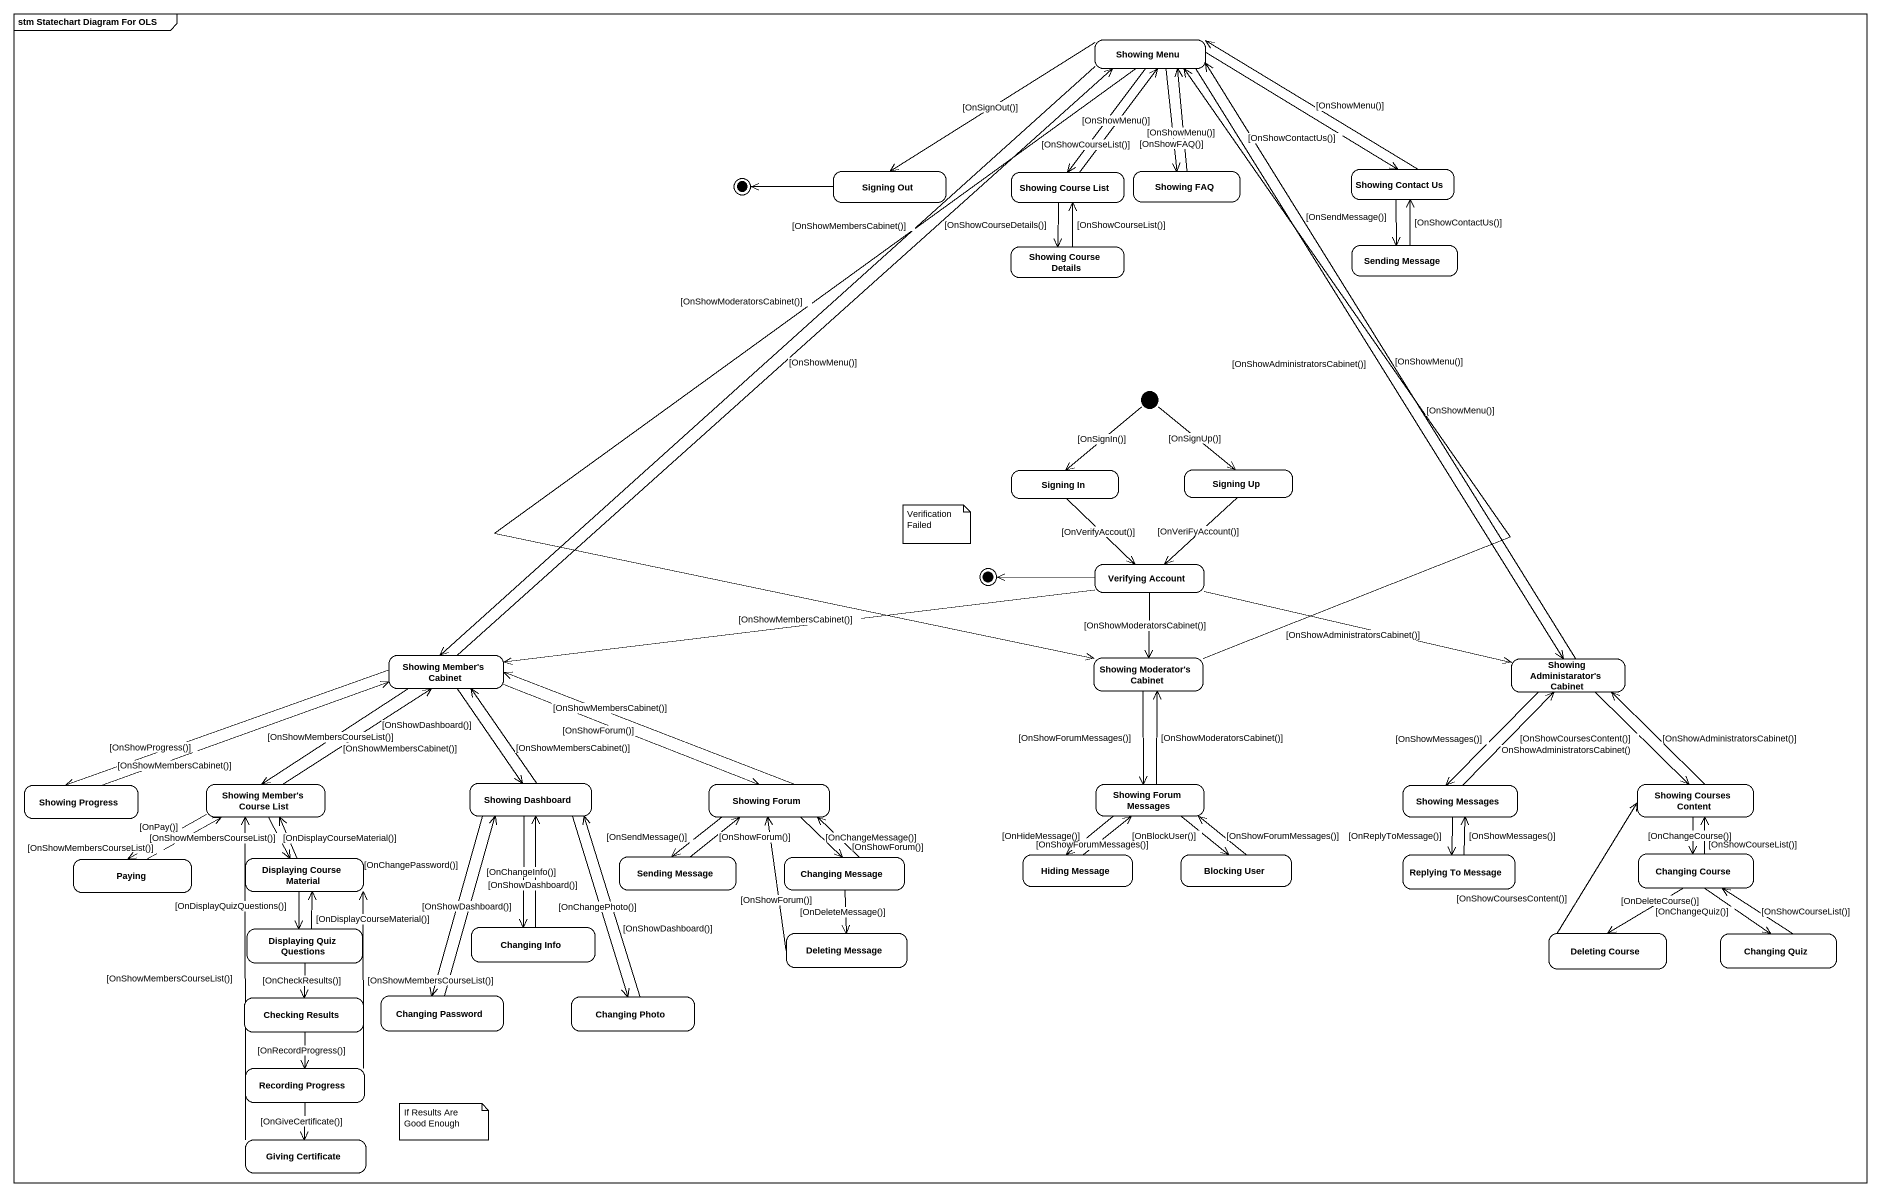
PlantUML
@startuml
mainframe stm Statechart Diagram For OLS
hide empty description
state "Showing Menu" as Showing_Menu
state final1 <<end>>
state "Signing Out" as Signing_Out
state "Showing Course List" as Showing_Course_List
state "Showing FAQ" as Showing_FAQ
state "Showing Contact Us" as Showing_Contact_Us
state "Showing Course Details" as Showing_Course_Details
state "Sending Message" as Sending_Message
state "Signing In" as Signing_In
state "Signing Up" as Signing_Up
state final2 <<end>>
state "Verifying Account" as Verifying_Account
state "Showing Member's Cabinet" as Showing_Member_s_Cabinet
state "Showing Moderator's Cabinet" as Showing_Moderator_s_Cabinet
state "Showing Administarator's Cabinet" as Showing_Administarator_s
state "Showing Member's Course List" as Showing_Member_s_Course_List
state "Showing Dashboard" as Showing_Dashboard
state "Showing Forum" as Showing_Forum
state "Showing Forum Messages" as Showing_Forum_Messages
state "Showing Courses Content" as Showing_Courses_Content
state "Showing Progress" as Showing_Progress
state "Showing Messages" as Showing_Messages
state Paying
state "Displaying Course Material" as Displaying_Course_Material
state "Sending Message" as Sending_Message_2
state "Changing Message" as Changing_Message
state "Hiding Message" as Hiding_Message
state "Blocking User" as Blocking_User
state "Replying To Message" as Replying_To_Message
state "Changing Course" as Changing_Course
state "Displaying Quiz Questions" as Displaying_Quiz_Questions
state "Changing Info" as Changing_Info
state "Deleting Message" as Deleting_Message
state "Deleting Course" as Deleting_Course
state "Changing Quiz" as Changing_Quiz
state "Checking Results" as Checking_Results
state "Changing Password" as Changing_Password
state "Changing Photo" as Changing_Photo
state "Recording Progress" as Recording_Progress
state "Giving Certificate" as Giving_Certificate
[*] --> Signing_In : [OnSignIn()]
[*] --> Signing_Up : [OnSignUp()]
Showing_Menu -left-> Signing_Out : [OnSignOut()]
Showing_Menu --> Showing_Course_List : [OnShowCourseList()]
Showing_Menu --> Showing_FAQ : [OnShowFAQ()]
Showing_Menu -right-> Showing_Contact_Us : [OnShowContactUs()]
Showing_Menu --> Showing_Member_s_Cabinet : [OnShowMembersCabinet()]
Showing_Menu --> Showing_Moderator_s_Cabinet : [OnShowModeratorsCabinet()]
Showing_Menu --> Showing_Administarator_s : [OnShowAdministratorsCabinet()]
Signing_Out -left-> final1
Showing_Course_List -up-> Showing_Menu : [OnShowMenu()]
Showing_Course_List --> Showing_Course_Details : [OnShowCourseDetails()]
Showing_FAQ -up-> Showing_Menu : [OnShowMenu()]
Showing_Contact_Us -left-> Showing_Menu : [OnShowMenu()]
Showing_Contact_Us --> Sending_Message : [OnSendMessage()]
Showing_Course_Details -up-> Showing_Course_List : [OnShowCourseList()]
Sending_Message -up-> Showing_Contact_Us : [OnShowContactUs()]
Signing_In --> Verifying_Account : [OnVerifyAccout()]
Signing_Up --> Verifying_Account : [OnVeriFyAccount()]
Verifying_Account -left-> final2
Verifying_Account -left-> Showing_Member_s_Cabinet : [OnShowMembersCabinet()]
Verifying_Account --> Showing_Moderator_s_Cabinet : [OnShowModeratorsCabinet()]
Verifying_Account -right-> Showing_Administarator_s : [OnShowAdministratorsCabinet()]
Showing_Member_s_Cabinet -up-> Showing_Menu : [OnShowMenu()]
Showing_Member_s_Cabinet --> Showing_Member_s_Course_List : [OnShowMembersCourseList()]
Showing_Member_s_Cabinet --> Showing_Dashboard : [OnShowDashboard()]
Showing_Member_s_Cabinet -right-> Showing_Forum : [OnShowForum()]
Showing_Member_s_Cabinet -left-> Showing_Progress : [OnShowProgress()]
Showing_Moderator_s_Cabinet -up-> Showing_Menu : [OnShowMenu()]
Showing_Moderator_s_Cabinet --> Showing_Forum_Messages : [OnShowForumMessages()]
Showing_Administarator_s -up-> Showing_Menu : [OnShowMenu()]
Showing_Administarator_s --> Showing_Courses_Content : [OnShowCoursesContent()]
Showing_Administarator_s --> Showing_Messages : [OnShowMessages()]
Showing_Member_s_Course_List -up-> Showing_Member_s_Cabinet : [OnShowMembersCabinet()]
Showing_Member_s_Course_List -left-> Paying : [OnPay()]
Showing_Member_s_Course_List --> Displaying_Course_Material : [OnDisplayCourseMaterial()]
Showing_Dashboard -up-> Showing_Member_s_Cabinet : [OnShowMembersCabinet()]
Showing_Dashboard --> Changing_Info : [OnChangeInfo()]
Showing_Dashboard --> Changing_Password : [OnChangePassword()]
Showing_Dashboard --> Changing_Photo : [OnChangePhoto()]
Showing_Forum -left-> Showing_Member_s_Cabinet : [OnShowMembersCabinet()]
Showing_Forum --> Sending_Message_2 : [OnSendMessage()]
Showing_Forum --> Changing_Message : [OnChangeMessage()]
Showing_Forum_Messages -up-> Showing_Moderator_s_Cabinet : [OnShowModeratorsCabinet()]
Showing_Forum_Messages --> Hiding_Message : [OnHideMessage()]
Showing_Forum_Messages --> Blocking_User : [OnBlockUser()]
Showing_Courses_Content -up-> Showing_Administarator_s : [OnShowAdministratorsCabinet()]
Showing_Courses_Content --> Changing_Course : [OnChangeCourse()]
Showing_Progress -right-> Showing_Member_s_Cabinet : [OnShowMembersCabinet()]
Showing_Messages -up-> Showing_Administarator_s : OnShowAdministratorsCabinet()
Showing_Messages --> Replying_To_Message : [OnReplyToMessage()]
Paying -right-> Showing_Member_s_Course_List : [OnShowMembersCourseList()]
Displaying_Course_Material -up-> Showing_Member_s_Course_List : [OnShowMembersCourseList()]
Displaying_Course_Material --> Displaying_Quiz_Questions : [OnDisplayQuizQuestions()]
Sending_Message_2 -up-> Showing_Forum : [OnShowForum()]
Changing_Message -up-> Showing_Forum : [OnShowForum()]
Changing_Message --> Deleting_Message : [OnDeleteMessage()]
Hiding_Message -up-> Showing_Forum_Messages : [OnShowForumMessages()]
Blocking_User -up-> Showing_Forum_Messages : [OnShowForumMessages()]
Replying_To_Message -up-> Showing_Messages : [OnShowMessages()]
Changing_Course -up-> Showing_Courses_Content : [OnShowCourseList()]
Changing_Course --> Deleting_Course : [OnDeleteCourse()]
Changing_Course --> Changing_Quiz : [OnChangeQuiz()]
Displaying_Quiz_Questions -up-> Displaying_Course_Material : [OnDisplayCourseMaterial()]
Displaying_Quiz_Questions --> Checking_Results : [OnCheckResults()]
Changing_Info -up-> Showing_Dashboard : [OnShowDashboard()]
Deleting_Message -up-> Showing_Forum : [OnShowForum()]
Deleting_Course -up-> Showing_Courses_Content : [OnShowCoursesContent()]
Changing_Quiz -up-> Changing_Course : [OnShowCourseList()]
Checking_Results --> Recording_Progress : [OnRecordProgress()]
Changing_Password -up-> Showing_Dashboard : [OnShowDashboard()]
Changing_Photo -up-> Showing_Dashboard : [OnShowDashboard()]
Recording_Progress -up-> Displaying_Course_Material : [OnShowMembersCourseList()]
Recording_Progress --> Giving_Certificate : [OnGiveCertificate()]
Giving_Certificate -up-> Showing_Member_s_Course_List : [OnShowMembersCourseList()]
note as N1
  Verification Failed
end note
note as N2
  If Results Are Good Enough
end note
@enduml
